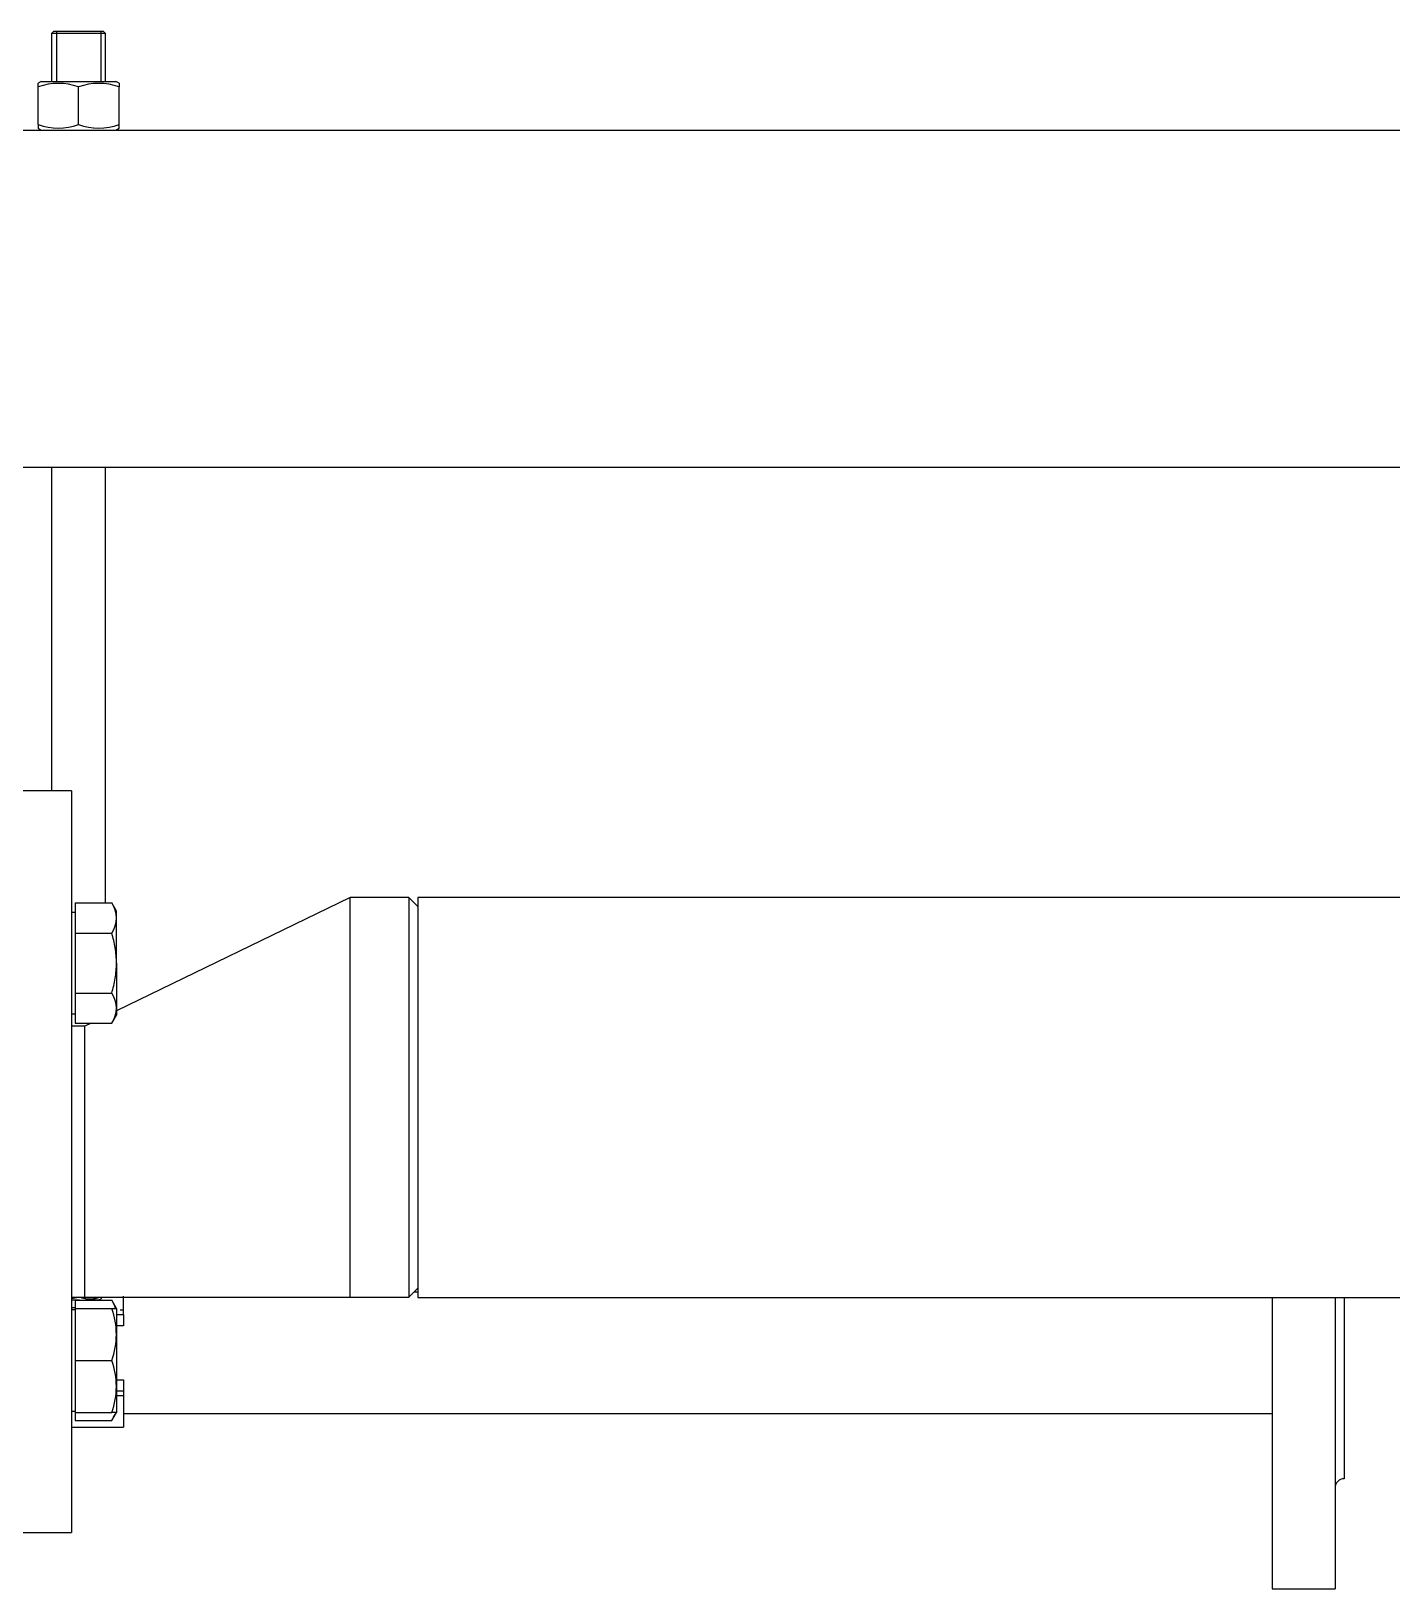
# Model space of a CAD drawing. Extents: x -681219 to -550379, y -242630 to -158199.
# Drawn here: x -634236 to -633670, y -176247 to -175599 of the extents above; entities that cross this region are included whole.
import ezdxf

# ---------------------------------------------------------------- set-up
doc = ezdxf.new("R2010")
doc.units = 0
doc.header["$LTSCALE"] = 1000
for name, color, linetype in [('$TD_AUDIT_GENERATED_(24C)', 7, 'CONTINUOUS'), ('$TD_AUDIT_GENERATED_(45C)', 7, 'CONTINUOUS'), ('$TD_AUDIT_GENERATED_(467)', 7, 'CONTINUOUS'), ('6_GB93', 7, 'CONTINUOUS'), ('6_GB97.1', 7, 'CONTINUOUS'), ('DN20-PN1.6_GB911', 7, 'CONTINUOUS'), ('DN50-PN1.6_GB911', 7, 'CONTINUOUS'), ('M12_GB6170', 7, 'CONTINUOUS'), ('M16×70_GB5782', 7, 'CONTINUOUS'), ('M6_GB6170', 7, 'CONTINUOUS'), ('MYGL011000241', 7, 'CONTINUOUS'), ('MYGL165_040301', 7, 'CONTINUOUS'), ('偏心异径接头DN80×50_GB', 7, 'CONTINUOUS')]:
    doc.layers.add(name, color=color, linetype=linetype)

msp = doc.modelspace()

# ---------------------------------------------------------------- linework, layer by layer
at = {"layer": '$TD_AUDIT_GENERATED_(24C)', "color": 7, "linetype": 'Continuous'}
for p, q in [((-639621.8734, -175640.2111), (-633113.0882, -175640.2111)), ((-639621.8734, -175780.4867), (-633113.0882, -175780.4867))]:
    msp.add_line(p, q, dxfattribs=at)
at = {"layer": '$TD_AUDIT_GENERATED_(45C)', "color": 7, "linetype": 'Continuous'}
for p, q in [((-634226.876, -175599.0636), (-634227.8112, -175599.9988)), ((-634205.3671, -175599.9988), (-634227.8112, -175599.9988)), ((-634227.8112, -175599.9988), (-634227.8112, -175620.0114)), ((-634226.876, -175599.0636), (-634206.3023, -175599.0636)), ((-634225.8034, -175599.0636), (-634225.8034, -175620.0114)), ((-634207.3749, -175599.0636), (-634207.3749, -175620.0114)), ((-634205.3671, -175599.9988), (-634206.3023, -175599.0636)), ((-634205.3671, -175620.0114), (-634205.3671, -175599.9988)), ((-634227.8112, -175780.4867), (-634227.8112, -175915.1512)), ((-634205.3671, -175961.7803), (-634205.3671, -175780.4867))]:
    msp.add_line(p, q, dxfattribs=at)
at = {"layer": '$TD_AUDIT_GENERATED_(467)', "color": 7, "linetype": 'Continuous'}
for p, q in [((-634197.8857, -176131.0771), (-634197.8857, -176125.4155)), ((-634200.8214, -176133.0459), (-634197.8857, -176133.0459)), ((-634199.271, -176131.0771), (-634197.8857, -176131.0771)), ((-634197.8857, -176133.0459), (-634197.8857, -176131.0771)), ((-634197.8857, -176133.0459), (-634197.8857, -176137.7217)), ((-634197.8857, -176137.7217), (-634200.8214, -176137.7217)), ((-634200.8214, -176160.1658), (-634197.8857, -176160.1658)), ((-634197.8857, -176164.8416), (-634200.8214, -176164.8416)), ((-634197.8857, -176160.1658), (-634197.8857, -176164.8416)), ((-634197.8857, -176164.8416), (-634197.8857, -176166.8104)), ((-634197.8857, -176166.8104), (-634200.8214, -176166.8104)), ((-634197.8857, -176166.8104), (-634197.8857, -176179.8044)), ((-634219.5248, -176179.8044), (-634197.8857, -176179.8044))]:
    msp.add_line(p, q, dxfattribs=at)
at = {"layer": '6_GB93', "color": 7, "linetype": 'Continuous'}
for p, q in [((-634216.1509, -176127.0608), (-634219.5248, -176127.0608)), ((-634207.892, -176127.0608), (-634214.0348, -176127.0608)), ((-634207.892, -176127.0966), (-634207.892, -176127.0608))]:
    msp.add_line(p, q, dxfattribs=at)
at = {"layer": '6_GB97.1', "color": 7, "linetype": 'Continuous'}
msp.add_line((-634219.5248, -176130.0533), (-634218.0285, -176130.0533), dxfattribs=at)
at = {"layer": 'DN20-PN1.6_GB911', "color": 7, "linetype": 'Continuous'}
for p, q in [((-633720.1438, -176125.9386), (-633720.1438, -176247.1366)), ((-633693.9591, -176125.9386), (-633693.9591, -176247.1366)), ((-633690.2184, -176125.9386), (-633690.2184, -176201.3133)), ((-633720.1438, -176247.1366), (-633693.9591, -176247.1366))]:
    msp.add_line(p, q, dxfattribs=at)
msp.add_arc((-633690.2184, -176205.054), 3.7407, 90, 180, dxfattribs=at)
at = {"layer": 'DN50-PN1.6_GB911', "color": 7, "linetype": 'Continuous'}
for p, q in [((-634219.5248, -175915.1512), (-634251.3206, -175915.1512)), ((-634219.5248, -175915.1512), (-634219.5248, -176223.7574)), ((-634251.3206, -176223.7574), (-634219.5248, -176223.7574))]:
    msp.add_line(p, q, dxfattribs=at)
at = {"layer": 'M12_GB6170', "color": 7, "linetype": 'Continuous'}
for p, q in [((-634232.113, -175620.0114), (-634233.4222, -175620.7673)), ((-634233.4222, -175622.2709), (-634233.4222, -175620.7674)), ((-634232.113, -175620.0114), (-634201.0653, -175620.0114)), ((-634199.7561, -175620.7673), (-634201.0653, -175620.0114)), ((-634199.7561, -175620.7674), (-634199.7561, -175622.2709)), ((-634233.4222, -175637.9516), (-634233.4222, -175622.2709)), ((-634216.5891, -175637.9514), (-634216.5891, -175622.2712)), ((-634199.7561, -175637.9516), (-634199.7561, -175622.2709)), ((-634233.4222, -175637.9516), (-634233.4222, -175639.4552)), ((-634233.4222, -175639.4552), (-634232.113, -175640.2111)), ((-634201.0653, -175640.2111), (-634199.7561, -175639.4552)), ((-634199.7561, -175639.4552), (-634199.7561, -175637.9516))]:
    msp.add_line(p, q, dxfattribs=at)
for centre, radius, start, end in [((-634225.006, -175645.2893), 24.5087, 69.9144081, 110.0839111), ((-634208.1723, -175645.2894), 24.5088, 69.9161491, 110.0855317), ((-634225.006, -175614.9332), 24.5088, 249.9161491, 290.0855317), ((-634208.1723, -175614.9332), 24.5087, 249.9144081, 290.0839111)]:
    msp.add_arc(centre, radius, start, end, dxfattribs=at)
at = {"layer": 'M16×70_GB5782', "color": 7, "linetype": 'Continuous'}
for p, q in [((-634218.0285, -175961.7803), (-634202.7568, -175961.7803)), ((-634218.0285, -175961.7803), (-634218.0285, -175974.2882)), ((-634200.8214, -175965.1324), (-634202.7568, -175961.7803)), ((-634218.0285, -175965.7548), (-634219.5248, -175965.7548)), ((-634200.8214, -175986.7961), (-634200.8214, -175965.1324)), ((-634218.0285, -175974.2882), (-634202.7565, -175974.2882)), ((-634218.0285, -175974.2882), (-634218.0285, -175999.304)), ((-634200.8214, -175986.7961), (-634200.8214, -176008.4598)), ((-634218.0285, -175999.304), (-634202.7565, -175999.304)), ((-634218.0285, -175999.304), (-634218.0285, -176011.8119)), ((-634219.5248, -176007.8375), (-634218.0285, -176007.8375)), ((-634202.7568, -176011.8119), (-634200.8214, -176008.4598)), ((-634218.0285, -176011.8119), (-634202.7568, -176011.8119)), ((-634218.0285, -176131.0711), (-634219.5248, -176131.0711)), ((-634218.0285, -176127.0966), (-634202.7568, -176127.0966)), ((-634218.0285, -176127.0966), (-634218.0285, -176130.4487)), ((-634218.0285, -176130.4487), (-634202.7565, -176130.4487)), ((-634218.0285, -176130.4487), (-634218.0285, -176152.1124)), ((-634200.8214, -176130.4487), (-634202.7568, -176127.0966)), ((-634202.7565, -176130.4487), (-634200.8214, -176130.4487)), ((-634200.8214, -176130.4487), (-634200.8214, -176173.7761)), ((-634218.0285, -176152.1124), (-634202.7568, -176152.1124)), ((-634218.0285, -176152.1124), (-634218.0285, -176173.7761)), ((-634219.5248, -176173.1538), (-634218.0285, -176173.1538)), ((-634218.0285, -176173.7761), (-634202.7565, -176173.7761)), ((-634218.0285, -176173.7761), (-634218.0285, -176177.1282)), ((-634218.0285, -176177.1282), (-634202.7568, -176177.1282)), ((-634202.7568, -176177.1282), (-634200.8214, -176173.7761)), ((-634200.8214, -176173.7761), (-634202.7565, -176173.7761))]:
    msp.add_line(p, q, dxfattribs=at)
for centre, radius, start, end in [((-634212.0429, -175968.0345), 11.1959, 326.0428621, 33.960049), ((-634212.0429, -176005.5577), 11.1958, 326.0398024, 33.9572864), ((-634212.0429, -176133.3508), 11.1959, 15.2184681, 33.960049), ((-634232.3804, -176141.2802), 31.542, 339.9144081, 20.0839111), ((-634232.3805, -176162.9447), 31.5421, 339.9161491, 20.0855317), ((-634212.0429, -176170.8741), 11.1958, 326.0398024, 342.0248533)]:
    msp.add_arc(centre, radius, start, end, dxfattribs=at)
for points, knots in [([(-634200.8214, -175986.7961), (-634200.8214, -175985.7387), (-634200.8663, -175984.6778), (-634201.0449, -175982.5495), (-634201.1777, -175981.4931), (-634201.6864, -175978.3597), (-634202.1726, -175976.3107), (-634202.7565, -175974.2882)], [0, 0, 0, 0, 0.25, 0.25, 0.5, 0.5, 1, 1, 1, 1]), ([(-634202.7565, -175999.304), (-634202.1692, -175997.2697), (-634201.6766, -175995.1862), (-634201.0031, -175991.0097), (-634200.8214, -175988.9098), (-634200.8214, -175986.7961)], [0, 0, 0, 0, 0.5, 0.5, 1, 1, 1, 1])]:
    msp.add_open_spline(points, degree=3, knots=knots, dxfattribs=at)
at = {"layer": 'M6_GB6170', "color": 7, "linetype": 'Continuous'}
for p in [(-634208.2661, -176127.0608), (-634207.2374, -176125.6315)]:
    msp.add_line(p, (-634207.2374, -176126.4668), dxfattribs=at)
for centre, radius, start, end in [((-634221.2652, -176112.8725), 13.5888, 277.4285247, 290.1275069), ((-634211.9131, -176112.8726), 13.5887, 255.407332, 285.3077847), ((-634211.9131, -176112.8725), 13.5888, 273.9891975, 284.5936255)]:
    msp.add_arc(centre, radius, start, end, dxfattribs=at)
at = {"layer": 'MYGL011000241', "color": 7, "linetype": 'Continuous'}
for p, q in [((-634075.5086, -175959.4782), (-634075.5086, -176125.9386)), ((-632972.0076, -175959.4782), (-634075.5086, -175959.4782)), ((-634075.5086, -176125.9386), (-632972.0076, -176125.9386))]:
    msp.add_line(p, q, dxfattribs=at)
at = {"layer": 'MYGL165_040301', "color": 7, "linetype": 'Continuous'}
for p, q in [((-634075.5086, -176123.6942), (-634077.0983, -176123.6942)), ((-634197.8857, -176174.1933), (-633720.1438, -176174.1933))]:
    msp.add_line(p, q, dxfattribs=at)
at = {"layer": '偏心异径接头DN80×50_GB', "color": 7, "linetype": 'Continuous'}
for p, q in [((-634103.5637, -175959.5718), (-634200.8214, -176006.717)), ((-634103.5637, -176125.845), (-634103.5637, -175959.5718)), ((-634079.2492, -175959.5718), (-634103.5637, -175959.5718)), ((-634079.2492, -175959.5718), (-634079.2492, -176125.845)), ((-634075.5086, -175963.3124), (-634079.2492, -175959.5718)), ((-634213.9138, -176013.0635), (-634219.5248, -176013.0635)), ((-634211.3318, -176011.8119), (-634213.9138, -176013.0635)), ((-634213.9138, -176125.845), (-634213.9138, -176013.0635)), ((-634219.5248, -176125.845), (-634213.9138, -176125.845)), ((-634213.9138, -176125.845), (-634103.5637, -176125.845)), ((-634103.5637, -176125.845), (-634079.2492, -176125.845)), ((-634079.2492, -176125.845), (-634075.5086, -176122.1044))]:
    msp.add_line(p, q, dxfattribs=at)

doc.saveas('drawing.dxf')
